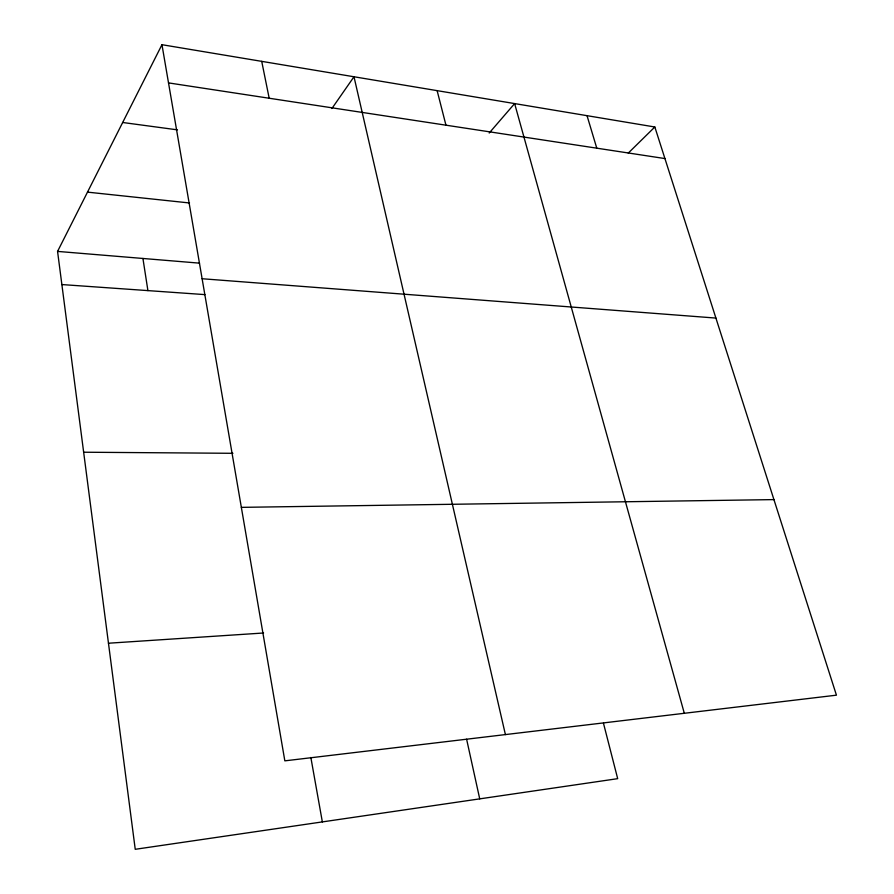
<?xml version="1.0" encoding="UTF-8"?>
<svg xmlns="http://www.w3.org/2000/svg" width="894" height="894" viewBox="0 0 894 894"><rect width="100%" height="100%" fill="white"/><g stroke="black" fill="none" stroke-linecap="round" stroke-linejoin="round"><path stroke-width="1.34" d="M603.472 723.257L617.687 778.663L135.24 849.3L57.562 251.404L161.959 44.7L654.833 126.993L836.438 695.174L284.84 760.85L161.959 44.7M331.909 108.498L353.99 76.761L505.401 734.589M489.197 133.038L514.631 103.581L684.312 713.289M628.259 153.097L654.833 126.993M108.465 643.222L263.574 632.997M241.346 507.356L773.925 499.601M83.656 452.219L232.932 453.303M61.865 284.56L204.916 294.618M202.122 278.738L715.904 318.074M57.562 251.404L199.518 263.149M87.5 192.132L189.517 202.972M122.668 122.489L177.481 129.865M168.519 82.896L664.912 158.562M587.034 115.672L596.779 148.169M437.132 90.652L445.95 125.182M466.612 739.226L479.72 798.856M261.718 61.362L269.183 98.239M310.855 757.475L322.354 821.899M142.928 258.467L147.912 290.606"/></g></svg>
